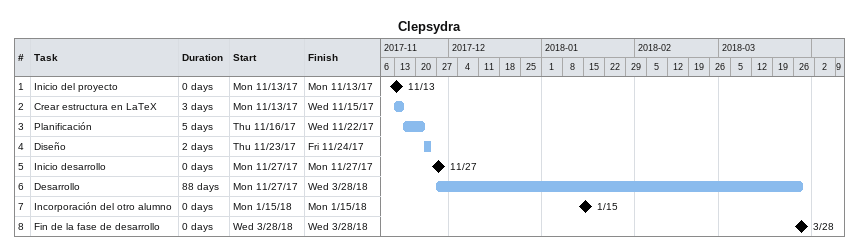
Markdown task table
Clepsydra

| ID | Task | Duration | Start | Finish |
|---|---|---|---|---|
| 1 | Inicio del proyecto | 0d | 2017-11-13 | 2017-11-13 |
| 2 | Crear estructura en LaTeX | 3d | 2017-11-13 | 2017-11-15 |
| 3 | Planificación | 5d | 2017-11-16 | 2017-11-22 |
| 4 | Diseño | 2d | 2017-11-23 | 2017-11-24 |
| 5 | Inicio desarrollo | 0d | 2017-11-27 | 2017-11-27 |
| 6 | Desarrollo | 88d | 2017-11-27 | 2018-03-28 |
| 7 | Incorporación del otro alumno | 0d | 2018-01-15 | 2018-01-15 |
| 8 | Fin de la fase de desarrollo | 0d | 2018-03-28 | 2018-03-28 |
